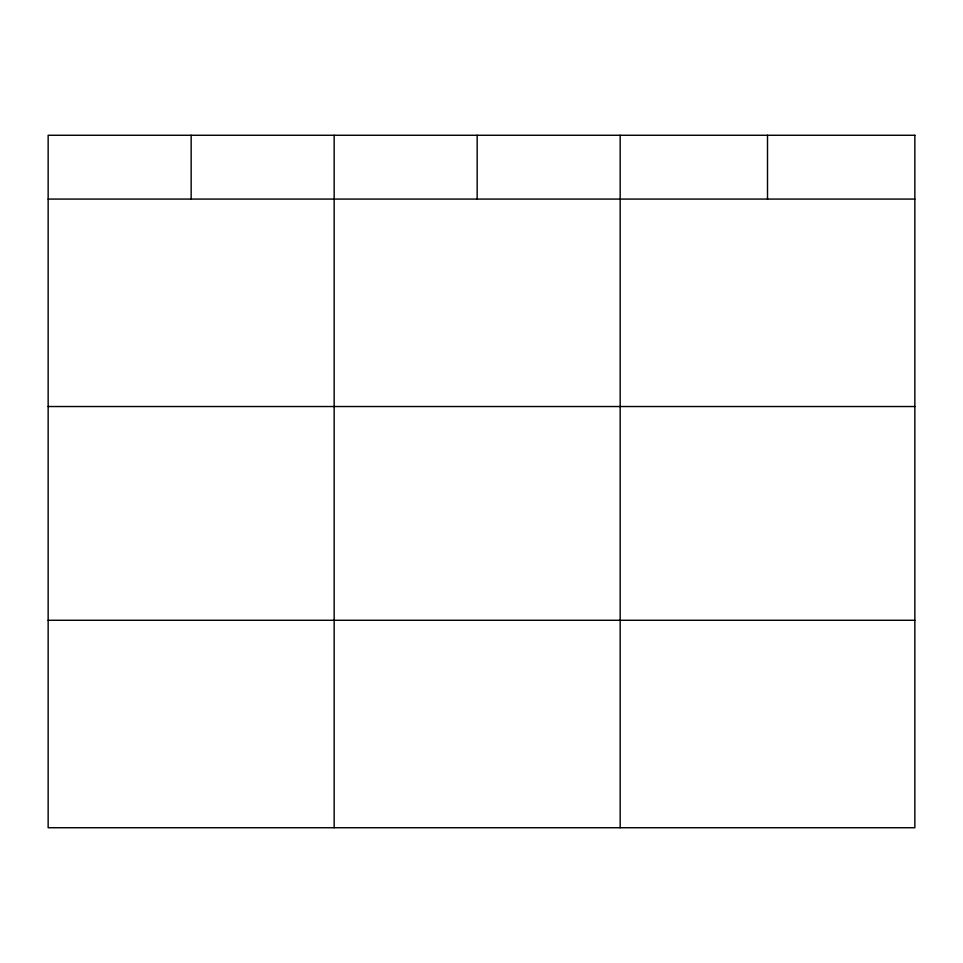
<?xml version="1.0" encoding="UTF-8"?>
<svg xmlns="http://www.w3.org/2000/svg" width="963" height="963" viewBox="0 0 963 963"><rect width="100%" height="100%" fill="white"/><g stroke="black" fill="none" stroke-linecap="round" stroke-linejoin="round"><path stroke-width="1.44" d="M48.15 199.076L914.85 199.076M48.15 406.53L914.85 406.53M48.15 620.28L914.85 620.28M767.511 135.265L767.511 199.076M620.172 135.265L620.172 827.735M477.166 135.265L477.166 199.076M334.161 135.265L334.161 827.735M191.156 135.265L191.156 199.076M914.85 135.265L48.15 135.265L48.15 827.735L914.85 827.735L914.85 135.265"/></g></svg>
